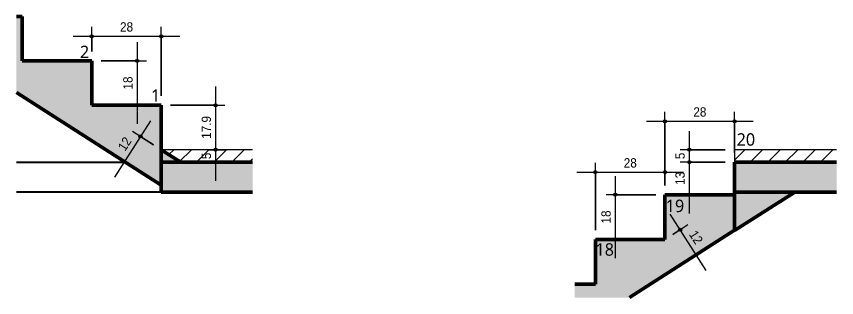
# Model space of a CAD drawing. Extents: x -875 to 3162, y 79010 to 88037.
# Drawn here: x 2832 to 3162, y 79455.5 to 79568.7 of the extents above; entities that cross this region are included whole.
import ezdxf

# ---------------------------------------------------------------- set-up
doc = ezdxf.new("R2010")
doc.units = 0
for name, color, linetype, lineweight in [('A-ANNO-DIMS', 7, 'Continuous', 9), ('A-ANNO-DIMS-25', 7, 'Continuous', 9), ('A-DETL-GENF', 7, 'Continuous', 18), ('A-FLOR', 7, 'Continuous', 25), ('G-ANNO-TEXT', 7, 'Continuous', 9), ('S-BEAM', 7, 'Continuous', 25), ('S-STRS', 7, 'Continuous', 25)]:
    doc.layers.add(name, color=color, linetype=linetype, lineweight=lineweight)
doc.layers.add('A-DETL', color=94, linetype='Continuous', lineweight=18, true_color=0x00a600)
doc.styles.add('Arial_3', font='arial.ttf', dxfattribs={"width": 0.9, "height": 3.75})
doc.styles.add('Gadugi_4', font='gadugi.ttf', dxfattribs={"height": 5})
doc.dimstyles.new('PED_1_5mm_ESQ_3', dxfattribs={"dimscale": 30.48, "dimtxt": 3.825973, "dimasz": 0.164042, "dimexe": 0.123031, "dimexo": 0.123031, "dimgap": 0.024606, "dimtad": 1, "dimdec": 1, "dimrnd": 0.5, "dimdsep": 46, "dimtxsty": 'Arial_3', "dimblk1": 'DOTSMALL', "dimblk2": 'DOTSMALL', "dimsah": 1, "dimcen": 0.09, "dimdle": 0.246063, "dimazin": 0, "dimtfac": 1, "dimtdec": 4, "dimtix": 1, "dimtmove": 0, "dimatfit": 3, "dimfxl": 1, "dimtvp": 1, "dimtolj": 1, "dimtzin": 0, "dimarcsym": 2})
doc.dimstyles.new('PED_1_5mm_ESQ__1_casa_decimal_', dxfattribs={"dimscale": 30.48, "dimtxt": 3.825973, "dimasz": 0.164042, "dimexe": 0.123031, "dimexo": 0.123031, "dimgap": 0.024606, "dimtad": 1, "dimdec": 1, "dimrnd": 0.1, "dimdsep": 46, "dimtxsty": 'Arial_3', "dimblk1": 'DOTSMALL', "dimblk2": 'DOTSMALL', "dimsah": 1, "dimcen": 0.09, "dimdle": 0.246063, "dimazin": 0, "dimtfac": 1, "dimtdec": 4, "dimtix": 1, "dimtmove": 0, "dimatfit": 3, "dimfxl": 1, "dimtvp": 1, "dimtolj": 1, "dimtzin": 0, "dimarcsym": 2})
pattern_1 = [(45, (2837.9486, 83523.502), (-3.535534, 3.535534), [])]
pattern_2 = [(45, (3152.5873, 83523.502), (-3.535534, 3.535534), [])]

# ---------------------------------------------------------------- blocks, each defined once
blk = doc.blocks.new('PED_COMPL_ESC_TRIANGULO_CIMA_R00_2019 - 01-3749494-CT A 004 - CORTE D_1 ESCADA TÉRREO A 5PAV - SAIDA ESCADA')
at = {"layer": 'S-BEAM', "true_color": 0xa6a6a6}
blk.add_hatch(color=253, dxfattribs=at).paths.add_polyline_path([(-404.1, 79510), (-411.88, 79515), (-411.88, 79510)], flags=0)
at = {"layer": 'S-BEAM', "lineweight": 50}
for p, q in [((-404.07, 79510), (-411.88, 79515)), ((-411.88, 79515), (-411.88, 79510)), ((-411.88, 79510), (-404.1, 79510)), ((-404.1, 79510), (-404.07, 79510))]:
    blk.add_line(p, q, dxfattribs=at)
blk = doc.blocks.new('PED_COMPL_ESC_TRIANGULO_BAIXO_R00_2019 - 01-3750049-CT A 006 - CORTE D_2 ESCADA TÉRREO A 5PAV - CHEGADA ESCADA')
at = {"layer": 'S-BEAM', "true_color": 0xa6a6a6}
blk.add_hatch(color=253, dxfattribs=at).paths.add_polyline_path([(-495.88, 79482.5), (-471.67, 79498), (-495.88, 79498), (-495.88, 79482.64)], flags=0)
at = {"layer": 'S-BEAM', "lineweight": 50}
for p, q in [((-471.67, 79498), (-495.88, 79498)), ((-495.88, 79498), (-495.88, 79482.5)), ((-495.88, 79482.5), (-471.67, 79498))]:
    blk.add_line(p, q, dxfattribs=at)
blk = doc.blocks.new('DIMBLOCK221-CT A 004 - CORTE D_1 ESCADA TÉRREO A 5PAV - SAIDA ESCADA')
at = {"layer": 'A-ANNO-DIMS-25', "transparency": 16777216}
h = blk.add_hatch(color=256, dxfattribs=at)
edge = h.paths.add_edge_path(flags=0)
edge.add_arc((2862.28, 79560.68), 0.625, 0, 360)
h = blk.add_hatch(color=256, dxfattribs=at)
edge = h.paths.add_edge_path(flags=0)
edge.add_arc((2890.28, 79560.68), 0.625, 0, 360)
for p, q in [((2862.28, 79554.53), (2862.28, 79564.43)), ((2890.28, 79536.64), (2890.28, 79564.43)), ((2854.78, 79560.68), (2897.78, 79560.68)), ((2862.28, 79560.68), (2862.28, 79554.53)), ((2890.28, 79560.68), (2890.28, 79536.64))]:
    blk.add_line(p, q, dxfattribs=at)
for centre in [(2862.28, 79560.68), (2890.28, 79560.68)]:
    blk.add_circle(centre, 0.625, dxfattribs=at)
at = {"layer": 'A-ANNO-DIMS-25', "color": 0, "transparency": 16777216, "insert": (2873.69, 79566.3), "char_height": 3.75, "width": 6.2157, "attachment_point": 1, "line_spacing_factor": 0.941778, "style": 'Arial_3'}
blk.add_mtext('28', dxfattribs=at)
blk = doc.blocks.new('_DotSmall')
at = {"color": 0, "linetype": 'ByBlock', "const_width": 0.5}
blk.add_lwpolyline([(-0.0625, 0, 1), (0.0625, 0, 1)], format="xyb", close=True, dxfattribs=at)
blk = doc.blocks.new('DIMBLOCK222-CT A 004 - CORTE D_1 ESCADA TÉRREO A 5PAV - SAIDA ESCADA')
at = {"layer": 'A-ANNO-DIMS-25', "transparency": 16777216}
h = blk.add_hatch(color=256, dxfattribs=at)
edge = h.paths.add_edge_path(flags=0)
edge.add_arc((2912.13, 79532.89), 0.625, 0, 360)
h = blk.add_hatch(color=256, dxfattribs=at)
edge = h.paths.add_edge_path(flags=0)
edge.add_arc((2912.13, 79515), 0.625, 0, 360)
for p, q in [((2912.13, 79540.39), (2912.13, 79515)), ((2894.03, 79532.89), (2915.88, 79532.89)), ((2912.13, 79532.89), (2894.03, 79532.89)), ((2909.26, 79515), (2915.88, 79515)), ((2912.13, 79515), (2909.26, 79515))]:
    blk.add_line(p, q, dxfattribs=at)
for centre in [(2912.13, 79532.89), (2912.13, 79515)]:
    blk.add_circle(centre, 0.625, dxfattribs=at)
at = {"layer": 'A-ANNO-DIMS-25', "color": 0, "transparency": 16777216, "insert": (2906.51, 79519.41), "char_height": 3.75, "width": 10.8775, "attachment_point": 1, "rotation": 90, "line_spacing_factor": 0.941778, "style": 'Arial_3'}
blk.add_mtext('17.9', dxfattribs=at)
blk = doc.blocks.new('DIMBLOCK223-CT A 004 - CORTE D_1 ESCADA TÉRREO A 5PAV - SAIDA ESCADA')
at = {"layer": 'A-ANNO-DIMS-25', "transparency": 16777216}
h = blk.add_hatch(color=256, dxfattribs=at)
edge = h.paths.add_edge_path(flags=0)
edge.add_arc((2912.13, 79515), 0.625, 0, 360)
h = blk.add_hatch(color=256, dxfattribs=at)
edge = h.paths.add_edge_path(flags=0)
edge.add_arc((2912.13, 79510), 0.625, 0, 360)
for p, q in [((2909.26, 79515), (2915.88, 79515)), ((2912.13, 79515), (2909.26, 79515)), ((2912.13, 79515), (2912.13, 79502.5)), ((2909.26, 79510), (2915.88, 79510)), ((2912.13, 79510), (2909.26, 79510))]:
    blk.add_line(p, q, dxfattribs=at)
for centre in [(2912.13, 79515), (2912.13, 79510)]:
    blk.add_circle(centre, 0.625, dxfattribs=at)
at = {"layer": 'A-ANNO-DIMS-25', "color": 0, "transparency": 16777216, "insert": (2906.51, 79511.21), "char_height": 3.75, "width": 3.1079, "attachment_point": 1, "rotation": 90, "line_spacing_factor": 0.941778, "style": 'Arial_3'}
blk.add_mtext('5', dxfattribs=at)
blk = doc.blocks.new('DIMBLOCK224-CT A 004 - CORTE D_1 ESCADA TÉRREO A 5PAV - SAIDA ESCADA')
at = {"layer": 'A-ANNO-DIMS-25', "transparency": 16777216}
h = blk.add_hatch(color=256, dxfattribs=at)
edge = h.paths.add_edge_path(flags=0)
edge.add_arc((2880.59, 79550.78), 0.625, 0, 360)
h = blk.add_hatch(color=256, dxfattribs=at)
edge = h.paths.add_edge_path(flags=0)
edge.add_arc((2880.59, 79532.89), 0.625, 0, 360)
for p, q in [((2880.59, 79558.28), (2880.59, 79525.39)), ((2866.03, 79550.78), (2884.34, 79550.78)), ((2880.59, 79550.78), (2866.03, 79550.78)), ((2877.72, 79532.89), (2884.34, 79532.89)), ((2880.59, 79532.89), (2877.72, 79532.89))]:
    blk.add_line(p, q, dxfattribs=at)
for centre in [(2880.59, 79550.78), (2880.59, 79532.89)]:
    blk.add_circle(centre, 0.625, dxfattribs=at)
at = {"layer": 'A-ANNO-DIMS-25', "color": 0, "transparency": 16777216, "insert": (2874.97, 79539.24), "char_height": 3.75, "width": 6.2157, "attachment_point": 1, "rotation": 90, "line_spacing_factor": 0.941778, "style": 'Arial_3'}
blk.add_mtext('18', dxfattribs=at)
blk = doc.blocks.new('DIMBLOCK225-CT A 004 - CORTE D_1 ESCADA TÉRREO A 5PAV - SAIDA ESCADA')
at = {"layer": 'A-ANNO-DIMS-25', "transparency": 16777216}
h = blk.add_hatch(color=256, dxfattribs=at)
edge = h.paths.add_edge_path(flags=0)
edge.add_arc((2881.9, 79520.37), 0.625, 0, 360)
h = blk.add_hatch(color=256, dxfattribs=at)
edge = h.paths.add_edge_path(flags=0)
edge.add_arc((2875.44, 79510.27), 0.625, 0, 360)
for p, q in [((2885.95, 79526.68), (2871.39, 79503.95)), ((2887.12, 79517.03), (2878.74, 79522.39)), ((2881.9, 79520.37), (2887.12, 79517.03)), ((2887.12, 79502.79), (2872.28, 79512.29)), ((2875.44, 79510.27), (2887.12, 79502.79))]:
    blk.add_line(p, q, dxfattribs=at)
for centre in [(2881.9, 79520.37), (2875.44, 79510.27)]:
    blk.add_circle(centre, 0.625, dxfattribs=at)
at = {"layer": 'A-ANNO-DIMS-25', "color": 0, "transparency": 16777216, "insert": (2872.54, 79516.16), "char_height": 3.75, "width": 6.2157, "attachment_point": 1, "rotation": 57.3724, "line_spacing_factor": 0.941778, "style": 'Arial_3'}
blk.add_mtext('12', dxfattribs=at)
blk = doc.blocks.new('DIMBLOCK232-CT A 006 - CORTE D_2 ESCADA TÉRREO A 5PAV - CHEGADA ESCADA')
at = {"layer": 'A-ANNO-DIMS-25', "transparency": 16777216}
h = blk.add_hatch(color=256, dxfattribs=at)
edge = h.paths.add_edge_path(flags=0)
edge.add_arc((3102.71, 79515), 0.625, 0, 360)
h = blk.add_hatch(color=256, dxfattribs=at)
edge = h.paths.add_edge_path(flags=0)
edge.add_arc((3102.71, 79510), 0.625, 0, 360)
for p, q in [((3102.71, 79522.5), (3102.71, 79510)), ((3117.17, 79515), (3098.96, 79515)), ((3102.71, 79515), (3117.17, 79515)), ((3117.17, 79510), (3098.96, 79510)), ((3102.71, 79510), (3117.17, 79510))]:
    blk.add_line(p, q, dxfattribs=at)
for centre in [(3102.71, 79515), (3102.71, 79510)]:
    blk.add_circle(centre, 0.625, dxfattribs=at)
at = {"layer": 'A-ANNO-DIMS-25', "color": 0, "transparency": 16777216, "insert": (3097.1, 79511.21), "char_height": 3.75, "width": 3.1079, "attachment_point": 1, "rotation": 90, "line_spacing_factor": 0.941778, "style": 'Arial_3'}
blk.add_mtext('5', dxfattribs=at)
blk = doc.blocks.new('DIMBLOCK233-CT A 006 - CORTE D_2 ESCADA TÉRREO A 5PAV - CHEGADA ESCADA')
at = {"layer": 'A-ANNO-DIMS-25', "transparency": 16777216}
h = blk.add_hatch(color=256, dxfattribs=at)
edge = h.paths.add_edge_path(flags=0)
edge.add_arc((3102.71, 79510), 0.625, 0, 360)
h = blk.add_hatch(color=256, dxfattribs=at)
edge = h.paths.add_edge_path(flags=0)
edge.add_arc((3102.71, 79496.91), 0.625, 0, 360)
for p, q in [((3117.17, 79510), (3098.96, 79510)), ((3102.71, 79510), (3102.71, 79489.41)), ((3102.71, 79510), (3117.17, 79510)), ((3099.85, 79496.91), (3106.46, 79496.91)), ((3102.71, 79496.91), (3099.85, 79496.91))]:
    blk.add_line(p, q, dxfattribs=at)
for centre in [(3102.71, 79510), (3102.71, 79496.91)]:
    blk.add_circle(centre, 0.625, dxfattribs=at)
at = {"layer": 'A-ANNO-DIMS-25', "color": 0, "transparency": 16777216, "insert": (3097.1, 79500.87), "char_height": 3.75, "width": 6.2157, "attachment_point": 1, "rotation": 90, "line_spacing_factor": 0.941778, "style": 'Arial_3'}
blk.add_mtext('13', dxfattribs=at)
blk = doc.blocks.new('DIMBLOCK234-CT A 006 - CORTE D_2 ESCADA TÉRREO A 5PAV - CHEGADA ESCADA')
at = {"layer": 'A-ANNO-DIMS-25', "transparency": 16777216}
h = blk.add_hatch(color=256, dxfattribs=at)
edge = h.paths.add_edge_path(flags=0)
edge.add_arc((3092.92, 79526.47), 0.625, 0, 360)
h = blk.add_hatch(color=256, dxfattribs=at)
edge = h.paths.add_edge_path(flags=0)
edge.add_arc((3120.92, 79526.47), 0.625, 0, 360)
for p, q in [((3092.92, 79500.66), (3092.92, 79530.22)), ((3120.92, 79513.75), (3120.92, 79530.22)), ((3085.42, 79526.47), (3128.42, 79526.47)), ((3092.92, 79526.47), (3092.92, 79500.66)), ((3120.92, 79526.47), (3120.92, 79513.75))]:
    blk.add_line(p, q, dxfattribs=at)
for centre in [(3092.92, 79526.47), (3120.92, 79526.47)]:
    blk.add_circle(centre, 0.625, dxfattribs=at)
at = {"layer": 'A-ANNO-DIMS-25', "color": 0, "transparency": 16777216, "insert": (3104.33, 79532.09), "char_height": 3.75, "width": 6.2157, "attachment_point": 1, "line_spacing_factor": 0.941778, "style": 'Arial_3'}
blk.add_mtext('28', dxfattribs=at)
blk = doc.blocks.new('DIMBLOCK235-CT A 006 - CORTE D_2 ESCADA TÉRREO A 5PAV - CHEGADA ESCADA')
at = {"layer": 'A-ANNO-DIMS-25', "transparency": 16777216}
h = blk.add_hatch(color=256, dxfattribs=at)
edge = h.paths.add_edge_path(flags=0)
edge.add_arc((3072.94, 79496.91), 0.625, 0, 360)
h = blk.add_hatch(color=256, dxfattribs=at)
edge = h.paths.add_edge_path(flags=0)
edge.add_arc((3072.94, 79478.91), 0.625, 0, 360)
for p, q in [((3072.94, 79504.41), (3072.94, 79471.41)), ((3089.17, 79496.91), (3069.19, 79496.91)), ((3072.94, 79496.91), (3089.17, 79496.91)), ((3070.07, 79478.91), (3076.69, 79478.91)), ((3072.94, 79478.91), (3070.07, 79478.91))]:
    blk.add_line(p, q, dxfattribs=at)
for centre in [(3072.94, 79496.91), (3072.94, 79478.91)]:
    blk.add_circle(centre, 0.625, dxfattribs=at)
at = {"layer": 'A-ANNO-DIMS-25', "color": 0, "transparency": 16777216, "insert": (3067.32, 79485.32), "char_height": 3.75, "width": 6.2157, "attachment_point": 1, "rotation": 90, "line_spacing_factor": 0.941778, "style": 'Arial_3'}
blk.add_mtext('18', dxfattribs=at)
blk = doc.blocks.new('DIMBLOCK236-CT A 006 - CORTE D_2 ESCADA TÉRREO A 5PAV - CHEGADA ESCADA')
at = {"layer": 'A-ANNO-DIMS-25', "transparency": 16777216}
h = blk.add_hatch(color=256, dxfattribs=at)
edge = h.paths.add_edge_path(flags=0)
edge.add_arc((3064.92, 79505.98), 0.625, 0, 360)
h = blk.add_hatch(color=256, dxfattribs=at)
edge = h.paths.add_edge_path(flags=0)
edge.add_arc((3092.92, 79505.98), 0.625, 0, 360)
for p, q in [((3064.92, 79482.66), (3064.92, 79509.73)), ((3092.92, 79500.66), (3092.92, 79509.73)), ((3057.42, 79505.98), (3100.42, 79505.98)), ((3064.92, 79505.98), (3064.92, 79482.66)), ((3092.92, 79505.98), (3092.92, 79500.66))]:
    blk.add_line(p, q, dxfattribs=at)
for centre in [(3064.92, 79505.98), (3092.92, 79505.98)]:
    blk.add_circle(centre, 0.625, dxfattribs=at)
at = {"layer": 'A-ANNO-DIMS-25', "color": 0, "transparency": 16777216, "insert": (3076.33, 79511.6), "char_height": 3.75, "width": 6.2157, "attachment_point": 1, "line_spacing_factor": 0.941778, "style": 'Arial_3'}
blk.add_mtext('28', dxfattribs=at)
blk = doc.blocks.new('DIMBLOCK237-CT A 006 - CORTE D_2 ESCADA TÉRREO A 5PAV - CHEGADA ESCADA')
at = {"layer": 'A-ANNO-DIMS-25', "transparency": 16777216}
h = blk.add_hatch(color=256, dxfattribs=at)
edge = h.paths.add_edge_path(flags=0)
edge.add_arc((3099.01, 79482.83), 0.625, 0, 360)
h = blk.add_hatch(color=256, dxfattribs=at)
edge = h.paths.add_edge_path(flags=0)
edge.add_arc((3105.49, 79472.73), 0.625, 0, 360)
for p, q in [((3109.55, 79466.42), (3094.95, 79489.14)), ((3096.07, 79480.94), (3102.16, 79484.86)), ((3099.01, 79482.83), (3096.07, 79480.94)), ((3107.91, 79474.28), (3102.34, 79470.71)), ((3105.49, 79472.73), (3107.91, 79474.28))]:
    blk.add_line(p, q, dxfattribs=at)
for centre in [(3099.01, 79482.83), (3105.49, 79472.73)]:
    blk.add_circle(centre, 0.625, dxfattribs=at)
at = {"layer": 'A-ANNO-DIMS-25', "color": 0, "transparency": 16777216, "insert": (3105.58, 79483), "char_height": 3.75, "width": 6.2157, "attachment_point": 1, "rotation": 302.7282, "line_spacing_factor": 0.941778, "style": 'Arial_3'}
blk.add_mtext('12', dxfattribs=at)

msp = doc.modelspace()

# ---------------------------------------------------------------- hatches: boundary and pattern name
at = {"layer": 'A-DETL-GENF', "true_color": 0x808080}
h = msp.add_hatch(dxfattribs=at)
h.set_pattern_fill('FP_2', color=8, style=0, pattern_type=2)
h.set_pattern_definition(pattern_1)
h.paths.add_polyline_path([(2898.09, 79510), (2926.99, 79510), (2926.99, 79515), (2890.28, 79515)], flags=0)
h = msp.add_hatch(dxfattribs=at)
h.set_pattern_fill('FP_2', color=8, style=0, pattern_type=2)
h.set_pattern_definition(pattern_2)
h.paths.add_polyline_path([(3120.92, 79510), (3120.92, 79510), (3161.96, 79510), (3161.96, 79515), (3120.92, 79515), (3120.92, 79510)], flags=0)
h = msp.add_hatch(dxfattribs=at)
h.set_pattern_fill('FP_2', color=8, style=0, pattern_type=2)
h.set_pattern_definition(pattern_1)
h.paths.add_polyline_path([(2926.99, 79510), (2926.99, 79510), (2898.09, 79510), (2898.11, 79510)], flags=0)
h = msp.add_hatch(dxfattribs=at)
h.set_pattern_fill('FP_2', color=8, style=0, pattern_type=2)
h.set_pattern_definition(pattern_2)
h.paths.add_polyline_path([(3161.96, 79510), (3161.96, 79510), (3120.92, 79510)], flags=0)
at = {"layer": 'A-FLOR', "true_color": 0xa6a6a6}
for points in [[(2893.37, 79498), (2926.99, 79498), (2926.99, 79510), (2890.28, 79510), (2890.28, 79498), (2892.68, 79498)], [(3161.96, 79498), (3161.96, 79510), (3120.92, 79510), (3120.92, 79498)]]:
    msp.add_hatch(color=253, dxfattribs=at).paths.add_polyline_path(points, flags=0)
at = {"layer": 'S-STRS', "true_color": 0xa6a6a6}
for points in [[(2890.28, 79500.76), (2890.28, 79532.89), (2862.28, 79532.89), (2862.28, 79550.78), (2834.28, 79550.78), (2834.28, 79568.66), (2831.99, 79568.66), (2831.99, 79538), (2875.81, 79510)], [(3078.7, 79455.51), (3120.92, 79482.64), (3120.92, 79496.91), (3092.92, 79496.91), (3092.92, 79478.91), (3064.92, 79478.91), (3064.92, 79460.92), (3056.6, 79460.92), (3056.6, 79455.51), (3068.26, 79455.51)]]:
    msp.add_hatch(color=253, dxfattribs=at).paths.add_polyline_path(points, flags=0)

# ---------------------------------------------------------------- linework, layer by layer
at = {"layer": 'A-DETL', "color": 7}
for p, q in [((2926.99, 79515), (2890.28, 79515)), ((2890.28, 79515), (2898.06, 79510)), ((3161.96, 79515), (3120.92, 79515)), ((3120.92, 79515), (3120.92, 79510)), ((2898.06, 79510), (2926.99, 79510)), ((3120.92, 79510), (3161.96, 79510))]:
    msp.add_line(p, q, dxfattribs=at)
at = {"layer": 'A-FLOR'}
for p, q in [((2831.99, 79510), (2875.8, 79510)), ((2890.28, 79498), (2831.99, 79498))]:
    msp.add_line(p, q, dxfattribs=at)
at = {"layer": 'A-FLOR', "lineweight": 50}
for p, q in [((2926.99, 79510), (2890.28, 79510)), ((2890.28, 79510), (2890.28, 79498)), ((3161.96, 79510), (3120.92, 79510)), ((3120.92, 79510), (3120.92, 79498)), ((2890.28, 79498), (2926.99, 79498)), ((3120.92, 79498), (3161.96, 79498))]:
    msp.add_line(p, q, dxfattribs=at)
at = {"layer": 'S-STRS', "lineweight": 50}
for p, q in [((2834.28, 79568.66), (2831.99, 79568.66)), ((2834.28, 79550.78), (2834.28, 79568.66)), ((2862.28, 79550.78), (2834.28, 79550.78)), ((2862.28, 79532.89), (2862.28, 79550.78)), ((2831.99, 79538), (2890.28, 79500.76)), ((2890.28, 79532.89), (2862.28, 79532.89)), ((2890.28, 79500.76), (2890.28, 79532.89)), ((3120.92, 79496.91), (3092.92, 79496.91)), ((3092.92, 79496.91), (3092.92, 79478.91)), ((3120.92, 79482.64), (3120.92, 79496.91)), ((3078.7, 79455.51), (3120.92, 79482.64)), ((3092.92, 79478.91), (3064.92, 79478.91)), ((3064.92, 79478.91), (3064.92, 79460.92)), ((3064.92, 79460.92), (3056.6, 79460.92))]:
    msp.add_line(p, q, dxfattribs=at)

# ---------------------------------------------------------------- block references
at = {"layer": 'S-BEAM'}
for name, p in [('PED_COMPL_ESC_TRIANGULO_CIMA_R00_2019 - 01-3749494-CT A 004 - CORTE D_1 ESCADA TÉRREO A 5PAV - SAIDA ESCADA', (3302.16, 0)), ('PED_COMPL_ESC_TRIANGULO_BAIXO_R00_2019 - 01-3750049-CT A 006 - CORTE D_2 ESCADA TÉRREO A 5PAV - CHEGADA ESCADA', (3616.8, 0))]:
    msp.add_blockref(name, p, dxfattribs=at)

# ---------------------------------------------------------------- texts
at = {"layer": 'G-ANNO-TEXT', "char_height": 5, "attachment_point": 1, "style": 'Gadugi_4'}
for s, insert, width in [('2', (2857.55, 79556.86), 4.6097), ('1', (2886.13, 79539.31), 4.6097), ('20', (3121.73, 79521.64), 9.2194), ('19', (3093.2, 79494.93), 9.2194), ('18', (3064.95, 79477.37), 9.2194)]:
    msp.add_mtext(s, dxfattribs=dict(at, insert=insert, width=width))

# ---------------------------------------------------------------- dimensions: what is measured, and where the dimension line sits
at = {"layer": 'A-ANNO-DIMS'}
for base, p1, p2, override, picture, middle in [((2890.28, 79560.68), (2862.28, 79550.78), (2890.28, 79532.89), {"dimpost": '<>', "dimfxl": 33.225224}, 'DIMBLOCK221-CT A 004 - CORTE D_1 ESCADA TÉRREO A 5PAV - SAIDA ESCADA', (2876.28, 79563.34)), ((3120.92, 79526.47), (3092.92, 79496.91), (3120.92, 79510), {"dimpost": '<>', "dimfxl": 30.910887}, 'DIMBLOCK234-CT A 006 - CORTE D_2 ESCADA TÉRREO A 5PAV - CHEGADA ESCADA', (3106.92, 79529.14)), ((3092.92, 79505.98), (3064.92, 79478.91), (3092.92, 79496.91), {"dimpost": '<>', "dimfxl": 33.284012}, 'DIMBLOCK236-CT A 006 - CORTE D_2 ESCADA TÉRREO A 5PAV - CHEGADA ESCADA', (3078.92, 79508.64))]:
    dim = msp.add_linear_dim(base=base, p1=p1, p2=p2, dimstyle='PED_1_5mm_ESQ_3', override=override, dxfattribs=at)
    dim.commit()
    dim.dimension.update_dxf_attribs({"geometry": picture, "text_midpoint": middle})
for base, p1, p2, angle, dimstyle, override, picture, middle in [((2880.59, 79532.89), (2862.28, 79550.78), (2881.47, 79532.89), 90, 'PED_1_5mm_ESQ_3', {"dimpost": '<>', "dimfxl": 26.234962}, 'DIMBLOCK224-CT A 004 - CORTE D_1 ESCADA TÉRREO A 5PAV - SAIDA ESCADA', (2877.92, 79541.83)), ((2912.13, 79515), (2890.28, 79532.89), (2913.01, 79515), 90, 'PED_1_5mm_ESQ__1_casa_decimal_', {"dimpost": '<>', "dimfxl": 28.928996}, 'DIMBLOCK222-CT A 004 - CORTE D_1 ESCADA TÉRREO A 5PAV - SAIDA ESCADA', (2909.47, 79523.95)), ((2875.44, 79510.27), (2890.28, 79515), (2890.28, 79500.76), 57.3724, 'PED_1_5mm_ESQ_3', {"dimpost": '<>', "dimfxl": 14.239382}, 'DIMBLOCK225-CT A 004 - CORTE D_1 ESCADA TÉRREO A 5PAV - SAIDA ESCADA', (2876.45, 79516.74)), ((3102.71, 79510), (3120.92, 79515), (3120.92, 79510), 90, 'PED_1_5mm_ESQ_3', {"dimpost": '<>', "dimfxl": 5}, 'DIMBLOCK232-CT A 006 - CORTE D_2 ESCADA TÉRREO A 5PAV - CHEGADA ESCADA', (3100.06, 79512.5)), ((2912.13, 79510), (2913.01, 79515), (2913.01, 79510), 90, 'PED_1_5mm_ESQ__1_casa_decimal_', {"dimpost": '<>', "dimfxl": 5}, 'DIMBLOCK223-CT A 004 - CORTE D_1 ESCADA TÉRREO A 5PAV - SAIDA ESCADA', (2909.47, 79512.5)), ((3102.71, 79496.91), (3120.92, 79510), (3103.6, 79496.91), 90, 'PED_1_5mm_ESQ_3', {"dimpost": '<>', "dimfxl": 21.712274}, 'DIMBLOCK233-CT A 006 - CORTE D_2 ESCADA TÉRREO A 5PAV - CHEGADA ESCADA', (3100.05, 79503.46)), ((3072.94, 79478.91), (3092.92, 79496.91), (3073.82, 79478.91), 90, 'PED_1_5mm_ESQ_3', {"dimpost": '<>', "dimfxl": 26.23753}, 'DIMBLOCK235-CT A 006 - CORTE D_2 ESCADA TÉRREO A 5PAV - CHEGADA ESCADA', (3070.27, 79487.91)), ((3099.01, 79482.83), (3104.75, 79472.25), (3092.92, 79478.91), 302.7282, 'PED_1_5mm_ESQ_3', {"dimpost": '<>', "dimfxl": 13.579138}, 'DIMBLOCK237-CT A 006 - CORTE D_2 ESCADA TÉRREO A 5PAV - CHEGADA ESCADA', (3104.47, 79479.2))]:
    dim = msp.add_linear_dim(base=base, p1=p1, p2=p2, angle=angle, dimstyle=dimstyle, override=override, dxfattribs=at)
    dim.commit()
    dim.dimension.update_dxf_attribs({"geometry": picture, "text_midpoint": middle})

doc.saveas('drawing.dxf')
